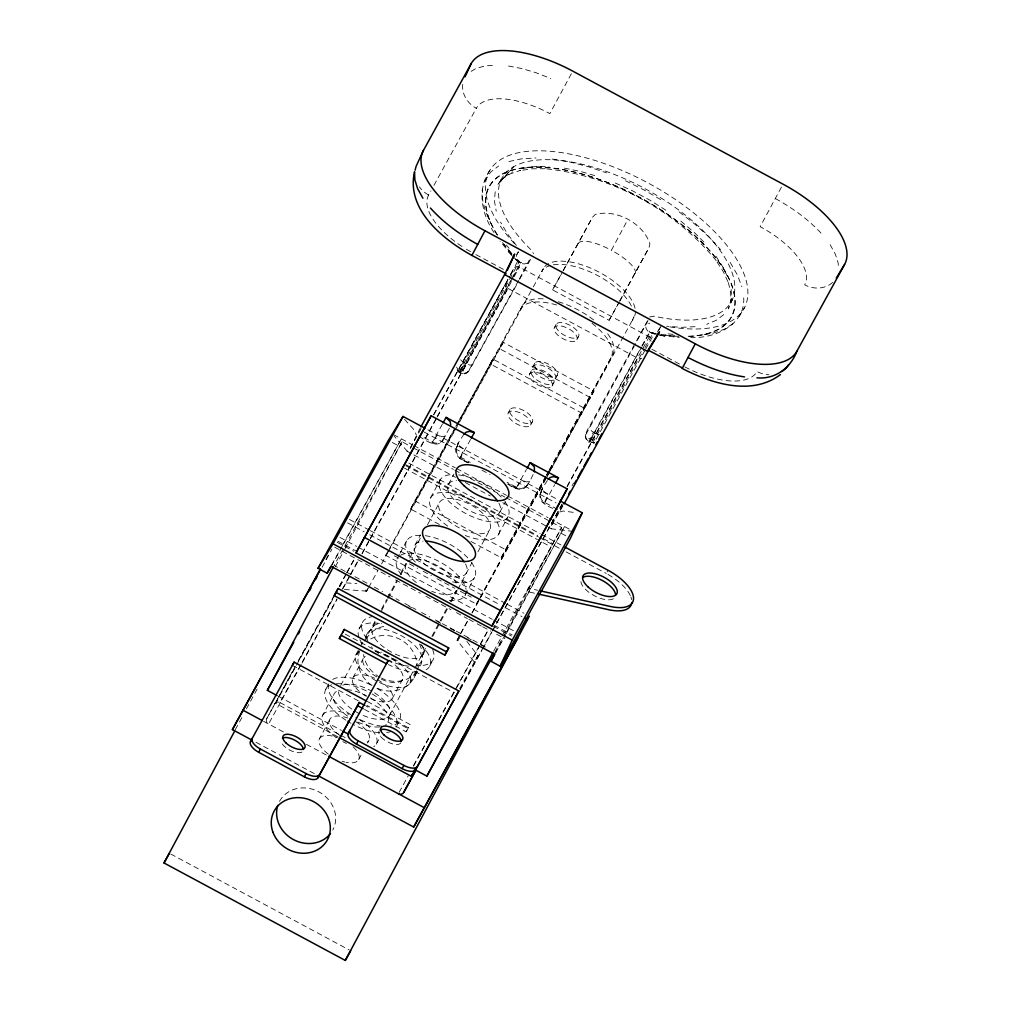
<?xml version="1.0" encoding="UTF-8"?>
<svg xmlns="http://www.w3.org/2000/svg" width="1011" height="1011" viewBox="0 0 1011 1011"><rect width="100%" height="100%" fill="white"/><g stroke="black" fill="none" stroke-linecap="round" stroke-linejoin="round"><path stroke-width="0.75" stroke-dasharray="5 3.75" d="M489.867 170.252C475.903 190.485 482.31 217.011 496.06 235.424M495.188 191.711L494.417 200.924L496.224 211.135M743.742 297.815C745.132 325.479 714.234 338.571 690.728 337.623M647.369 321.106L589.274 426.781C586.304 430.85 583.107 438.736 589.325 441.605L641.075 347.481M585.723 434.793C583.638 437.371 589.034 444.094 589.628 441.769L641.505 347.405M619.806 301.088L649.024 247.67L649.883 243.777C643.122 223.115 616.255 208.822 595.302 214.433L592.471 217.264L561.598 273.425M588.806 442.072L593.369 432.127A6.167 2.768 28.1 0 1 589.274 426.781M585.887 434.528L634.238 346.128M562.761 504.919L551.45 525.493L551.349 528.816L572.1 531.268M418.958 436.335C425.29 439.785 437.22 449.642 443.02 439.873A8.227 7.355 28.8 0 1 432.493 442.123L423.495 437.283M533.138 474.5L529.979 481.034L526.567 481.956L521.638 480.212L515.989 488.49L507.838 484.067C512.918 488.098 522.952 492.951 527.135 485.09A8.227 7.355 28.8 0 1 516.608 487.353L507.067 482.222M731.193 289.5L731.256 299.054L728.337 308.911L732.634 299.079M482.057 190.472L482.474 189.07L482.487 199.432L485.242 210.781L490.676 222.888M484.774 181.348L490.6 172.186L498.575 166.006M731.256 299.054L730.827 301.935L730.763 292.305L728.11 281.74L728.501 283.004L723.282 271.656L715.636 259.827L716.281 260.699C674.451 209.429 610.884 175.446 545.106 168.673L546.167 168.723L531.988 168.799L519.515 170.644L520.779 170.265L510.365 173.804L502.151 178.985L503.377 178.176L497.564 184.836L513.31 166.916L499.447 182.625M464.062 434.073L458.463 442.578L456.795 447.279A8.227 7.355 28.8 0 0 460.751 457.326L470.292 462.444M547.381 480.516L542.578 487.807L540.923 492.509A8.227 7.355 28.8 0 0 544.878 502.543L557.718 509.456M456.618 447.443C452.814 455.228 462.115 460.801 468.27 462.836M540.746 492.673C536.79 500.9 547.027 506.296 553.244 508.533M458.413 442.654L455.999 449.339L458.463 442.578L459.55 445.965L463.683 449.048L460.334 457.882L458.615 456.694M542.541 487.883L540.114 494.556L542.578 487.807L543.665 491.182L547.798 494.265L544.209 503.655L554.698 484.686M519.363 279.049L529.271 260.08M551.45 525.493L563.317 505.336M460.561 370.898L464.365 362.772L463 361.925A6.167 2.768 28.1 0 1 460.321 359.031M518.479 251.992C515.281 255.29 515.092 261.912 520.475 262.835L511.452 279.251M506.195 633.821L564.542 526.567L504.211 636.298M410.352 447.999L420.096 428.348M648 320.512L634.996 344.764M460.561 370.911L459.803 372.756L463.417 373.855L466.526 373.097L468.952 370.772L516.709 284.647M442.831 440.253L450.274 426.655M571.341 73.715L549.858 113.624A67.029 30.115 28.1 0 0 476.307 108.278A24.694 22.065 28.8 0 1 462.836 83.509M235.272 729.702L243.588 714.423M246.406 708.875L258.437 686.646M322.117 567.259L331.911 549.2M335.349 566.678L344.245 550.022M344.991 548.644L402.1 441.807L411.806 447.026M301.24 664.518L268.56 723.964A4.12 3.678 28.8 0 1 266.664 718.77L295.161 666.527M338.015 736.905L275.586 703.327L279.049 696.844M339.784 586.468L341.87 582.576L356.921 583.663M433.883 414.586L509.721 276.458M510.454 275.106L514.081 268.319A4.12 3.678 28.8 0 1 519.439 267.03L649.239 336.815A4.12 3.678 28.8 0 1 651.45 341.099M344.422 589.501L365.502 591.031L367.587 587.138M365.502 591.031L366.412 591.523L369.179 586.329M479.429 598.55L476.383 604.085L385.734 555.355L387.478 552.107M439.381 524.482L410.529 508.975L454.988 427.893M492.837 359.044L490.234 363.909L580.883 412.64L583.486 407.774L492.837 359.044L455.746 426.516M543.198 298.852A51.46 23.114 28.1 0 0 522.055 306.042L520.311 309.278A51.46 23.114 28.1 0 1 556.568 304.981M503.288 342.363L499.826 348.846L590.462 397.576L593.937 391.093L503.288 342.363L458.135 424.683M635.047 308.317A51.46 23.114 28.1 0 0 591.435 268.458A51.46 23.114 28.1 0 0 543.413 268.458L541.681 271.694A51.46 23.114 28.1 0 1 550.136 265.564M325.769 689.363L328.55 684.182M359.183 628.589L362.658 622.094M399.37 554.534L397.171 558.641A38.595 17.339 28.1 0 0 401.215 574.741M400.103 553.156L406.7 540.809M430.585 497.867L440.126 480.023M336.183 737.537A30.469 13.686 28.1 0 1 322.661 715.257L334.11 693.849M356.087 654.471L358.223 650.465M361.091 645.106L362.519 642.427M365.375 637.082L367.524 633.063M414.952 545.245L420.5 534.857M340.694 685.471L359.234 650.781M364.428 641.062L375.549 620.261M381.488 609.153L386.682 599.447M387.415 598.057L397.058 580.023M400.773 573.085L405.967 563.367M448.366 484.459L453.914 474.083M372.629 627.465L376.332 620.527M381.526 610.808L387.453 599.713M388.199 598.322L397.096 581.679M400.811 574.741L406.738 563.632M409.708 558.085L420.841 537.271M427.514 524.785L439.381 502.593M328.246 754.054A22.229 9.984 28.1 0 1 319.514 738.611L329.915 719.162M352.927 677.838L363.328 658.376M508.217 412.892L509.948 409.645M533.012 366.513L534.743 363.265M529.6 373.982L531.344 370.746M554.394 327.602L556.138 324.367M530.699 424.974A12.764 5.737 28.1 0 0 516.229 411.553A12.764 5.737 28.1 0 0 511.452 420.26A12.764 5.737 28.1 0 0 530.699 424.974L532.431 421.726A12.764 5.737 28.1 0 0 517.961 408.318A12.764 5.737 28.1 0 0 513.184 417.012A12.764 5.737 28.1 0 0 532.431 421.726M555.494 378.594A12.764 5.737 28.1 0 0 541.024 365.173A12.764 5.737 28.1 0 0 536.234 373.88A12.764 5.737 28.1 0 0 555.494 378.594L557.225 375.346A12.764 5.737 28.1 0 0 542.755 361.938A12.764 5.737 28.1 0 0 537.978 370.633A12.764 5.737 28.1 0 0 557.225 375.346M552.082 386.076A12.764 5.737 28.1 0 0 537.612 372.655A12.764 5.737 28.1 0 0 532.835 381.362A12.764 5.737 28.1 0 0 552.082 386.076L553.813 382.828A12.764 5.737 28.1 0 0 539.356 369.407A12.764 5.737 28.1 0 0 534.566 378.114A12.764 5.737 28.1 0 0 553.813 382.828M576.877 339.696A12.764 5.737 28.1 0 0 562.407 326.275A12.764 5.737 28.1 0 0 557.63 334.982A12.764 5.737 28.1 0 0 576.877 339.696L578.608 336.448A12.764 5.737 28.1 0 0 564.151 323.027A12.764 5.737 28.1 0 0 559.361 331.734A12.764 5.737 28.1 0 0 578.608 336.448M358.678 759.665L362.393 752.715M367.587 742.984L369.078 740.204M392.091 698.892L402.492 679.43M389.601 715.333L414.08 669.547M414.826 668.17L425.947 647.356M431.887 636.248L446.723 608.508M450.426 601.57L456.365 590.462A28.611 12.852 28.1 0 1 431.697 591.309M423.028 654.559L426.73 647.621M432.67 636.513L448.239 607.384M451.209 601.836L457.136 590.727M457.882 589.35L471.985 562.546M477.912 551.88L489.779 529.688A28.611 12.852 28.1 0 0 457.338 499.611A28.611 12.852 28.1 0 0 446.609 519.123A28.611 12.852 28.1 0 0 489.779 529.688M499.851 512.135L505.399 501.759M376.332 744.109L380.616 736.084M409.746 683.322L416.178 671.279M416.898 669.952L421.183 661.914M465.148 595.201L474.69 577.357M498.575 534.415L508.103 516.57M396.11 727.187L399.572 720.704M429.523 666.401L432.999 659.918M364.516 709.431L406.169 731.812L407.901 728.577L366.26 706.183M367.309 701.495L410.125 724.521L408.393 727.768L366.955 705.488M466.892 641.391L477.837 655.671L474.374 662.167L457.06 640.254L459.828 635.06M476.383 604.085L477.546 601.924M470.962 541.466L501.178 557.706L545.637 476.623M457.958 640.734L460.738 635.553M549.63 469.572L612.691 354.773A51.46 23.114 28.1 0 0 605.64 331.242M635.401 311.11A51.46 23.114 28.1 0 1 634.061 317.189L632.33 320.436A51.46 23.114 28.1 0 0 633.67 314.358M534.389 593.166L526.794 591.486L528.526 588.238L537.637 590.272M494.872 652.449L503.036 637.195M503.781 635.805L551.222 547.039L538.762 540.329M526.794 591.486L561.636 527.578L506.145 497.741M832.698 282.36A24.694 22.065 28.8 0 1 804.68 284.811A67.029 30.115 28.1 0 0 760.158 226.679L783.032 184.166M630.333 595.631A37.053 16.644 28.1 0 0 606.221 573.452L607.965 570.217M563.253 270.683L592.471 217.264M635.085 273.69A32.112 9.415 28.2 0 0 611.402 250.26L627.793 219.64M468.27 371.644C465.54 374.474 461.003 373.388 458.451 370.898L507.926 279.365M510.921 273.817L517.67 261.331L515.673 259.22M459.31 371.631L518.921 262.241L515.976 259.17M472.958 364.251A6.167 2.768 28.1 0 1 466.185 363.758C463.746 371.846 457.793 376.989 456.454 366.778M461.926 246.431A67.029 30.115 28.1 0 1 428.639 194.997L430.913 190.864M433.934 185.354L476.307 108.278M325.896 559.538L328.171 555.393M331.646 564.934L341.478 547.052M342.236 545.675L401.38 438.85L341.048 548.581M331.242 566.413L340.29 549.946M402.1 441.807L334.11 565.478L345.206 571.442M421.056 428.74L409.746 449.301L407.142 451.159L394.303 436.259M516.874 254.443L518.327 251.802M298.207 660.992L333.933 596.01M339.254 586.329L346.091 573.882M346.849 572.504L354.457 558.679M433.504 414.876L509.519 276.622M510.277 275.232L514.081 268.319M266.664 718.77L295.553 666.236M298.586 660.701L333.554 597.097M339.633 586.039L346.47 573.591M347.241 572.213L354.836 558.388M275.586 703.327L296.021 666.161M296.45 665.175L333.857 597.324M339.595 586.709L341.87 582.576M510.694 280.616L459.879 372.756L460.46 373.084L512.362 278.278M513.12 276.9L520.728 263.062A6.584 5.889 28.8 0 0 529.157 261.255M274.638 703.858A4.12 3.678 28.8 0 1 279.996 702.557L337.004 598.866M342.325 589.186L358.286 560.145M362.09 553.232L369.697 539.406M370.456 538.029L436.588 417.733M437.346 416.355L513.348 278.088M514.119 276.711L519.439 267.03M301.998 663.128L336.966 599.523M343.045 588.465L349.882 576.017M350.653 574.64L359.006 559.437M362.052 553.902L369.647 540.076M370.405 538.686L436.537 418.402M437.295 417.012L507.99 288.438A4.12 3.678 28.8 0 1 506.094 283.244M518.618 280.413L468.384 371.353M519.73 279.15L531.799 257.198M442.312 424.266L431.874 443.26L437.472 434.957L442.439 436.727L445.864 435.804M410.529 508.975L453.686 430.471M458.236 422.206L522.055 306.042M385.734 555.355L388.78 549.82M389.538 548.442L532.557 288.299M533.315 286.922L543.413 268.458M366.412 591.523L367.928 588.756M368.686 587.378L378.215 569.863M381.564 563.948L388.072 551.943M388.388 551.538L454.773 430.598M455.102 430.193L457.376 426.061M619.048 302.453L609.115 320.272L552.549 289.854L560.84 274.79M470.57 439.456L460.093 458.438L458.539 457.035M516.608 487.353L526.428 469.483M609.115 320.272L618.909 302.466M619.655 301.088L649.024 247.67M414.131 677.597L416.797 672.745M546.395 475.246L548.657 471.113M549.415 469.736L612.691 354.773M501.178 557.706L545.852 476.459M546.61 475.082L548.872 470.949M406.169 731.812L410.125 724.521M480.187 597.172L544.841 479.555M549.415 471.252L634.061 317.189M460.523 633.771L468.864 618.593M471.897 613.083L479.467 599.296M480.225 597.918L546.18 477.963M546.938 476.585L549.213 472.44M549.971 471.063L593.937 391.093M457.06 640.254L460.081 634.731M460.839 633.354L468.422 619.566M472.213 612.679L479.795 598.891M480.554 597.514L546.496 477.546M547.254 476.168L590.462 397.576M641.833 346.103L649.441 332.265A6.584 5.889 28.8 0 1 646.282 324.228L647.04 323.558M642.25 346.027L649.77 332.354A137.66 61.848 28.1 0 0 655.722 333.579M413.6 765.428L479.732 645.144M480.49 643.754L488.098 629.929M567.146 486.139L651.122 333.314L658.123 334.616M399.118 792.371L408.242 775.778M413.562 766.098L456.125 688.668M456.884 687.29L479.694 645.814M480.452 644.424L488.806 629.221M567.108 486.809L637.789 358.223A4.12 3.678 28.8 0 0 641.795 358.286M592.737 442.679L644.222 349.01M644.98 347.632L652.55 333.857M644.917 350.501L594.316 442.591L589.628 441.769M645.675 349.124L653.978 334.009M459.676 688.718L477.837 655.671M460.346 689.047L491.51 632.355M492.269 630.978L562.192 503.769M572.074 485.798L573.603 483.031M459.967 690.147L482.007 650.048M482.765 648.658L491.889 632.077M492.648 630.687L561.825 504.868M658.578 330.622L661.472 325.352M493.646 651.248L501.191 637.511M501.949 636.134L561.636 527.578M494.404 654.13L503.453 637.676M495.605 653.081L505.437 635.199M552.549 289.854L562.482 272.047M739.205 316.481L744.715 307.268M599.422 434.465A6.167 2.768 28.1 0 1 596.654 433.782L595.201 433.112L589.501 442.439L594.569 442.831M657.415 331.962L660.663 326.679M498.511 183.699L503.377 175.826M526.946 485.482L529.979 481.034M649.631 316.986L653.915 316.178A130.293 58.537 28.1 0 0 722.031 253.192A130.293 58.537 28.1 0 0 548.101 159.675A130.293 58.537 28.1 0 0 531.672 250.463L533.505 253.685M441.719 441.655L442.957 440.101M525.834 486.885L527.072 485.318M467.979 371.884L464.327 373.805L467.335 372.427M723.762 314.598L716.357 320.247L706.714 324.304M732.924 323.722L724.129 329.333L712.995 333.226L699.764 335.298M504.312 177.039L512.463 171.895M471.113 71.364L476.105 68.419L485.192 65.917L496.098 65.108M655.33 333.744L656.265 333.238M593.343 443.172L594.228 442.894M559.702 512.008L563.076 511.035L576.194 512.703M521.752 262.418L520.589 262.721A137.332 61.696 28.1 0 1 516.09 258.209M508.95 161.533L521.512 158.841L535.982 157.994M522.788 168.382L535.072 166.562L549.036 166.486M654.799 333.933L649.77 332.354M695.037 326.679L681.591 327.337L666.653 326.237M648.481 323.242L649.795 323.305M668.145 333.87L676.7 334.717M660.271 335.311L679.266 337.56M552.082 159.018L569.446 161.886L587.732 166.537L606.549 172.868M659.513 334.868L663.721 335.652M659.741 335.071L665.491 336.132M660.057 335.26L664.568 336.094M508.495 66.006L522.017 68.596L536.234 72.792L550.73 78.479M564.391 168.142L580.794 171.504L597.905 176.508M432.177 442.742L434.123 443.526M518.239 488.755L508.078 483.65M615.333 183.029L632.709 190.927L649.656 200.039L665.819 210.162M625.493 180.754L644.184 190.03L662.205 200.494M462.179 370.279L463.607 370.999M592.61 440.354L588.781 438.306M460.093 458.438L468.32 462.76L460.232 458.248M475.903 254.595L504.716 270.089M651.905 349.225L680.719 364.706M507.99 288.438L637.789 358.223M464.365 362.772L466.185 363.758M593.369 432.127L595.201 433.112M427.83 429.776L558.818 500.192M424.228 432.101L556.025 502.96M481.906 470.166L490.082 474.563M393.608 434.667L412.437 444.789M413.815 445.535L455.304 467.84M456.681 468.586L506.46 495.339M507.851 496.085L547.949 517.645M549.327 518.39L572.302 530.737M413.196 447.772L453.421 469.407M454.811 470.153L504.754 496.995M392.255 442.477L397.437 445.27M561.396 533.416L567.866 536.892M406.978 451.197L412.539 454.179M413.916 454.937L455.569 477.318M465.287 482.55L490.272 495.971M502.758 502.694L547.178 526.579M548.569 527.325L551.349 528.816M408.836 463.152L540.203 533.783M541.58 534.528L560.941 544.942M406.119 464.845L537.726 535.603M543.261 538.585L552.966 543.792M405.714 465.654L538.471 537.031M539.849 537.776L559.209 548.177M566.122 551.892L606.221 573.452M404.387 468.093L537.372 539.583M414.864 500.862L505.513 549.605M349.477 519.464L368.851 529.878M370.241 530.623L505.866 603.542M507.244 604.287L523.85 613.209M347.557 522.851L364.175 531.773M369.71 534.756L499.788 604.692M505.323 607.662L521.929 616.596M394.341 555.81L401.203 559.5M409.442 563.923L417.695 568.359M423.179 571.316L431.419 575.739M436.916 578.696L454.773 588.288M460.258 591.245L471.252 597.16M339.974 537.448L356.58 546.382M357.97 547.115L492.205 619.288M493.583 620.034L514.346 631.193M337.8 541.176L358.551 552.335M494.177 625.253L512.173 634.921M337.156 542.3L353.762 551.235M493.532 626.378L511.528 636.058M334.628 547.178L389.981 576.94M395.516 579.91L420.437 593.305M425.972 596.275L450.881 609.671M456.416 612.653L467.486 618.606M468.864 619.339L475.789 623.067M477.167 623.812L481.324 626.036M482.702 626.782L491.005 631.243M496.54 634.226L504.843 638.687M346.596 572.188L353.534 575.916M354.912 576.662L368.788 584.131M374.335 587.113L382.663 591.587M388.211 594.569L399.307 600.534M404.855 603.516L415.951 609.481M421.499 612.464L429.827 616.937M435.375 619.92L440.922 622.915M442.312 623.661L454.798 630.371M456.188 631.117L471.442 639.318M472.832 640.064L485.318 646.775M408.874 606.208L411.641 607.699M436.613 621.12L440.771 623.357M450.489 628.577L454.647 630.813M467.133 637.524L471.29 639.773M481.009 644.993L485.166 647.23M345.307 634.137L454.356 692.762M292.369 665.39L358.665 701.027M278.455 696.314L341.478 730.41M279.996 702.557L339.38 734.479M340.758 735.224L346.28 738.194M263.568 721.285L285.709 733.19M306.472 744.349L327.93 755.887M255.935 742.238L315.445 774.224M170.758 854.004L349.275 949.986M459.778 368.939L461.168 369.723M775.349 198.535C792.826 208.165 809.255 219.968 822.613 234.881M542.73 501.911L544.449 503.099M679.202 211.931L694.81 224.101L708.698 236.751L720.578 249.616M680.82 221.08L694.367 232.568L706.146 244.346M511.351 254.772L500.003 241.174M515.559 259.145L517.67 261.331M510.087 253.053L512.046 255.088M511.68 254.999L508.685 251.827L511.882 255.252M512.956 256.39L517.228 260.952M404.539 419.3L413.411 429.068L416.292 434.793M458.451 370.898L456.606 367.056M506.397 245.028L509.076 248.352M516.368 245.446L507.32 233.642L500.559 222.117M715.902 256.187L723.421 267.827L728.565 279.011M730.195 262.418L737.36 274.891L741.897 286.77M830.132 244.687L835.364 254.191L838.182 263.087L838.397 268.825M649.428 331.065L649.808 332.189A137.332 61.696 28.1 0 0 659.172 334.022M465.477 563.936A29.231 13.13 28.1 0 1 453.029 576.877A29.231 13.13 28.1 0 1 418.895 558.514A29.231 13.13 28.1 0 1 423.103 541.15M498.891 503.149A29.231 13.13 28.1 0 1 486.443 516.09A29.231 13.13 28.1 0 1 452.309 497.741A29.231 13.13 28.1 0 1 456.517 480.364M447.709 526.086A38.595 17.339 28.1 0 1 441.529 492.445A38.595 17.339 28.1 0 1 497.21 522.396A38.595 17.339 28.1 0 1 465.3 535.539M466.159 590.639A38.595 17.339 28.1 0 1 449.288 600.585M400.495 555.33A38.595 17.339 28.1 0 1 438.408 561.143A38.595 17.339 28.1 0 1 466.033 589.35M497.147 234.868A137.66 61.848 28.1 0 1 549.567 167.662A137.66 61.848 28.1 0 1 714.726 256.453A137.66 61.848 28.1 0 1 686.191 336.511M678.798 336.385A137.66 61.848 28.1 0 1 663.001 334.818M520.475 262.835A137.66 61.848 28.1 0 1 513.146 255.341M511.187 253.205A137.66 61.848 28.1 0 1 501.266 240.934M497.589 235.171A137.332 61.696 28.1 0 1 549.605 167.851A137.332 61.696 28.1 0 1 714.55 256.529A137.332 61.696 28.1 0 1 685.698 336.309M674.741 335.955A137.332 61.696 28.1 0 1 660.701 334.275M511.869 253.685A137.332 61.696 28.1 0 1 503.844 244.068M514.46 243.638A144.699 65.007 28.1 0 1 544.209 150.904A144.699 65.007 28.1 0 1 732.356 252.75A144.699 65.007 28.1 0 1 667.551 326.502M684.75 366.867A67.029 30.115 28.1 0 0 757.012 371.53A24.694 22.065 28.8 0 0 768.853 374.765M470.608 251.714A67.029 30.115 28.1 0 1 463.139 247.215M428.639 194.997A24.694 22.065 28.8 0 1 419.401 186.883M471.543 562.482A38.595 17.339 28.1 0 1 450.464 581.376M415.395 562.091A38.595 17.339 28.1 0 1 422.573 535.413M425.239 535.691A38.595 17.339 28.1 0 1 468.017 558.148M504.957 501.709A38.595 17.339 28.1 0 1 492.243 521.967A38.595 17.339 28.1 0 1 445.156 497.361A38.595 17.339 28.1 0 1 452.953 474.538M458.653 474.905A38.595 17.339 28.1 0 1 504.059 500.47M578.532 243.285A32.112 9.415 28.2 0 1 611.402 250.26M376.926 688.276A39.934 17.945 28.1 0 1 390.549 726.024M381.804 726.163A39.934 17.945 28.1 0 1 355.758 717.507M350.615 714.512A39.934 17.945 28.1 0 1 328.752 683.942M332.67 679.455A39.934 17.945 28.1 0 1 371.745 685.382M432.607 649.517A39.934 17.945 28.1 0 1 416.583 665.491M397.235 660.549A39.934 17.945 28.1 0 1 381.564 652.12M366.841 638.75A39.934 17.945 28.1 0 1 371.682 616.773M420.538 644.386A39.934 17.945 28.1 0 1 426.086 669.825M417.733 672.037A39.934 17.945 28.1 0 1 388.35 664.581M362.443 643.969A39.934 17.945 28.1 0 1 359.575 638.977M358.993 637.499A39.934 17.945 28.1 0 1 381.273 623.774M391.472 731.231A39.934 17.945 28.1 0 1 384.319 732.811M379.694 732.76A39.934 17.945 28.1 0 1 352.296 724.002M350.994 723.282A39.934 17.945 28.1 0 1 347.152 721.007M345.901 720.198A39.934 17.945 28.1 0 1 331.76 684.788M336.145 683.853A39.934 17.945 28.1 0 1 369.584 692.548M372.174 694.001A39.934 17.945 28.1 0 1 396.603 726.125M421.587 644.892A28.611 12.852 28.1 0 1 418.112 658.022A28.611 12.852 28.1 0 1 392.95 652.967M391.636 652.272A28.611 12.852 28.1 0 1 372.478 633.834A28.611 12.852 28.1 0 1 381.602 623.395M374.474 692.788A28.611 12.852 28.1 0 1 388.325 716.938A28.611 12.852 28.1 0 1 354.343 710.796M351.904 709.166A28.611 12.852 28.1 0 1 338.761 689.275M342.843 685.205A28.611 12.852 28.1 0 1 370.595 690.526M416.355 582.589A28.611 12.852 28.1 0 1 416.014 559.298A28.611 12.852 28.1 0 1 456.075 583.018M630.902 596.995A37.053 16.644 28.1 0 1 631.635 599.624M613.424 598.752A19.146 8.606 28.1 0 1 591.903 594.329A19.146 8.606 28.1 0 1 581.35 578.974M592.016 323.267A51.46 23.114 28.1 0 1 610.96 358.02M558.299 301.746A51.46 23.114 28.1 0 1 593.76 320.019M400.861 742.756A12.347 5.548 28.1 0 1 387.314 741.771A12.347 5.548 28.1 0 1 379.1 731.054M553.32 264.831A51.46 23.114 28.1 0 1 631.824 307.041M302.036 752.02A12.347 5.548 28.1 0 1 289.55 749.972A12.347 5.548 28.1 0 1 281.033 740.722M375.207 651.299A30.469 13.686 28.1 0 1 410.479 679.051A30.469 13.686 28.1 0 1 378.67 682.096M376.319 680.896A30.469 13.686 28.1 0 1 358.703 651.868M358.854 719.263A30.469 13.686 28.1 0 1 373.704 746.725M346.457 743.451A30.469 13.686 28.1 0 1 342.906 741.682M322.661 715.257A30.469 13.686 28.1 0 1 348.921 714.36M367.827 640.999A30.469 13.686 28.1 0 1 399.775 634.883A30.469 13.686 28.1 0 1 415.887 665.642M408.659 666.173A30.469 13.686 28.1 0 1 388.932 660.107M378.582 653.523A30.469 13.686 28.1 0 1 371.492 646.749M370.304 697.855A30.469 13.686 28.1 0 1 385.153 725.317M379.593 726.934A30.469 13.686 28.1 0 1 355.518 720.881M347.62 716.129A30.469 13.686 28.1 0 1 339.418 690.134M346.634 689.59A30.469 13.686 28.1 0 1 366.361 695.669M416.519 670.938A30.254 27.032 28.8 0 1 376.143 687.821M372.023 685.483A30.254 27.032 28.8 0 1 359.651 651.514M370.772 638.952A30.254 27.032 28.8 0 1 401.594 640.216A30.254 27.032 28.8 0 1 417.012 666.666M279.478 801.394A30.254 27.032 28.8 0 1 318.882 791.878A30.254 27.032 28.8 0 1 332.783 830.044M417.151 671.43A30.254 27.032 28.8 0 1 381.488 678.103M380.085 677.383A30.254 27.032 28.8 0 1 363.53 654.509M366.172 639.217A30.254 27.032 28.8 0 1 385.949 626.011M419.502 644.045A30.254 27.032 28.8 0 1 419.477 667.879M355.569 721.639A22.229 9.984 28.1 0 1 367.157 742.112M339.784 735.414A22.229 9.984 28.1 0 1 329.776 719.453A22.229 9.984 28.1 0 1 347.759 718.012M387.719 660.145A22.229 9.984 28.1 0 1 402.77 678.836A22.229 9.984 28.1 0 1 380.692 678.95M376.838 676.953A22.229 9.984 28.1 0 1 365.249 656.468M377.318 679.607A22.229 9.984 28.1 0 1 392.356 698.285A22.229 9.984 28.1 0 1 370.291 698.411M366.437 696.402A22.229 9.984 28.1 0 1 352.776 678.128A22.229 9.984 28.1 0 1 374.727 678.305M353.054 746.826A22.229 9.984 28.1 0 1 345.964 762.269M344.713 761.991A22.229 9.984 28.1 0 1 342.135 761.258M319.514 738.611A22.229 9.984 28.1 0 1 337.358 737.474"/><path stroke-width="1.5" d="M450.704 425.062L450.211 421.675L446.091 417.391L443.071 422.889M534.402 471.884L534.339 466.905L530.206 462.621L527.186 468.118M560.195 500.938L582.235 512.779L570.457 538.282L500.129 666.211L491.068 661.333L494.404 654.13L331.242 566.413L327.109 573.186L318.048 568.308L388.363 440.392L403.035 416.444L425.075 428.285M507.32 270.291L514.675 254.026L504.628 274.588L420.841 426.971M756.936 377.823C775.197 379.555 790.589 367.991 796.883 351.221L844.564 264.503A92.62 41.615 28.1 0 0 783.032 184.166L572.731 71.111A92.62 41.615 28.1 0 0 471.101 63.718L423.432 150.437L416.772 164.869A24.694 22.065 28.8 0 0 415.167 170.227M465.047 76.836L471.101 63.718M500.129 666.211L512.223 640.14L582.235 512.779M423.432 150.437A92.62 41.615 28.1 0 0 484.964 230.773L471.872 255.404L506.031 273.741M251.777 740.001L232.404 729.588L320.335 569.105M350.653 950.719L345.307 960.45L164.022 862.977L234.678 731.079M309.492 590.854L310.984 588.086M315.432 579.745L316.923 576.978M277.065 695.568L267.359 690.349L333.365 566.868M359.309 702.455L317.922 777.825A12.347 5.548 28.1 0 1 304.374 776.84L258.69 752.272A12.347 5.548 28.1 0 1 250.488 741.568L252.219 738.321A12.347 5.548 28.1 0 0 260.421 749.037L306.106 773.592A12.347 5.548 28.1 0 0 319.666 774.578L359.309 702.455L364.87 705.438M292.369 665.39L294.1 662.142L365.931 700.762M356.011 552.929L431.166 415.786L567.133 488.894L558.805 504.451L491.978 626.024L356.011 552.929L431.166 415.786M334.249 595.656L335.993 592.408L446.571 651.868L444.84 655.103L334.249 595.656L338.129 588.516L448.72 647.975L446.976 651.223M336.398 591.764L338.129 588.516M258.69 752.272L260.421 749.037M339.33 638.484L341.073 635.237L388.199 660.587L386.467 663.823L339.33 638.484L344.283 629.411L458.855 691.006L415.685 769.624A12.347 5.548 28.1 0 1 402.138 768.638L356.453 744.071A12.347 5.548 28.1 0 1 348.239 733.367L349.983 730.119A12.347 5.548 28.1 0 0 358.185 740.823L403.869 765.39A12.347 5.548 28.1 0 0 417.417 766.376L458.855 691.006M342.539 632.646L344.283 629.411M304.374 776.84L306.106 773.592M317.922 777.825L319.666 774.578M356.453 744.071L358.185 740.823M402.138 768.638L403.869 765.39M339.405 737.651L411.553 776.435L415.015 769.952M491.978 626.024L567.133 488.894M415.685 769.624L417.417 766.376M398.359 793.749A4.12 3.678 28.8 0 0 403.718 792.46L416.254 769.245M414.396 769.409L426.882 776.119L492.9 652.638M318.212 775.715L413.701 827.049L529.385 616.192L345.307 960.45M514.536 643.893L517.708 637.903L413.701 827.049M780.416 374.626C751.274 396.375 711.327 383.46 682.172 368.459L695.265 343.828A92.62 41.615 28.1 0 0 796.883 351.221M318.048 568.308L333.023 543.792L403.035 416.444M232.404 729.588L320.575 569.218M164.022 862.977L169.368 853.259M327.109 573.186L330.888 566.312M267.359 690.349L293.797 642.25M298.321 634.011L299.837 631.256M250.488 741.568L294.1 662.142M471.328 438.079L474.349 432.594L446.091 417.391M348.239 733.367L388.199 660.587M444.84 655.103L448.72 647.975M555.443 483.309L558.476 477.811L530.206 462.621M411.553 776.435L415.331 769.548M403.718 792.46L415.875 770.331M568.789 493.949L570.292 491.207M574.817 482.98L576.333 480.238M577.837 477.483L582.361 469.256M583.865 466.513L588.389 458.286M589.893 455.544L591.41 452.802M595.934 444.575L597.438 441.832M598.942 439.09L601.962 433.605M564.062 503.971L648.038 351.221L659.501 331.886L648.038 350.084L682.45 368.004M426.882 776.119L494.126 653.826M491.068 661.333L494.847 654.458M472.162 254.936L471.872 255.404C442.666 239.165 405.803 209.492 414.548 171.794L414.851 179.832L417.669 188.741L422.914 198.232M836.261 278.05L844.564 264.503M464.062 434.073L466.298 432.127L469.47 431.381L474.349 432.594M548.177 479.29L550.414 477.356L553.586 476.611L558.476 477.811M744.538 376.913C724.672 373.944 705.703 366.753 687.985 357.452M540.67 590.942L610.505 606.486A37.053 16.644 28.1 0 0 633.518 597.627A37.053 16.644 28.1 0 0 607.965 570.217L565.098 547.166M538.939 594.19L608.774 609.734A37.053 16.644 28.1 0 0 631.774 602.442M484.964 230.773L695.265 343.828M504.628 274.588L647.836 351.575M524.696 618.087L527.464 619.566M364.326 537.359L500.293 610.454M333.023 543.792L512.223 640.14M357.578 705.691L363.139 708.673M342.868 731.155L348.416 734.138M242.817 710.126L262.19 720.54M328.613 756.253L424.102 807.587M477.685 244.397C460.207 234.767 443.778 222.951 430.421 208.039M459.045 480.301A29.231 13.13 28.1 0 1 497.576 501.026M425.618 541.087A29.231 13.13 28.1 0 1 464.163 561.813M788.593 364.769A24.694 22.065 28.8 0 1 781.604 371.618M582.993 577.344A19.146 8.606 28.1 0 1 602.354 580.504A19.146 8.606 28.1 0 1 615.56 594.847M380.174 729.993A12.347 5.548 28.1 0 1 392.66 732.04A12.347 5.548 28.1 0 1 401.177 741.29M282.41 738.194A12.347 5.548 28.1 0 1 294.896 740.242A12.347 5.548 28.1 0 1 303.426 749.492M411.856 774.679A4.12 3.678 28.8 0 1 411.692 777.535M330.458 833.595A30.254 27.032 28.8 0 1 293.392 839.56A30.254 27.032 28.8 0 1 277.823 805.299M430.673 546.559A29.231 13.13 28.1 0 0 474.766 557.352A29.231 13.13 28.1 0 0 441.63 526.63A29.231 13.13 28.1 0 0 430.673 546.559M464.087 485.773A29.231 13.13 28.1 0 0 508.179 496.565A29.231 13.13 28.1 0 0 475.044 465.844A29.231 13.13 28.1 0 0 464.087 485.773M587.922 586.797A19.146 8.606 28.1 0 0 616.798 593.861A19.146 8.606 28.1 0 0 595.1 573.742A19.146 8.606 28.1 0 0 587.922 586.797M286.201 743.148A12.347 5.548 28.1 0 0 304.842 747.71A12.347 5.548 28.1 0 0 290.839 734.732A12.347 5.548 28.1 0 0 286.201 743.148M383.965 734.946A12.347 5.548 28.1 0 0 402.593 739.509A12.347 5.548 28.1 0 0 388.59 726.53A12.347 5.548 28.1 0 0 383.965 734.946M272.932 832.167A30.254 27.032 28.8 0 0 323.229 845.449A30.254 27.032 28.8 0 0 306.194 798.703A30.254 27.032 28.8 0 0 272.932 832.167"/></g></svg>
